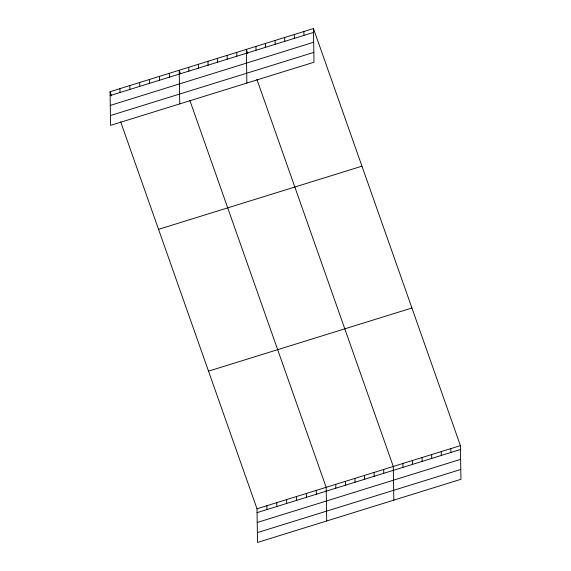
<?xml version="1.0" encoding="UTF-8"?>
<svg xmlns="http://www.w3.org/2000/svg" width="571" height="571" viewBox="0 0 571 571"><rect width="100%" height="100%" fill="white"/><g stroke="black" fill="none" stroke-linecap="round" stroke-linejoin="round"><path stroke-width="0.86" d="M313.465 28.55L313.993 62.218L110.581 125.37L110.053 91.703L313.465 28.55L460.419 445.63L460.947 479.29L257.535 542.45L257.007 508.782L120.631 121.737M110.11 95.571L313.522 32.411M110.267 105.407L313.679 42.247M110.424 115.542L313.836 52.382M158.545 229.342L361.957 166.182M208.515 371.15L411.927 307.99M257.007 508.782L460.419 445.63M257.071 512.644L460.483 449.491M257.221 522.479L460.633 459.327M257.385 532.615L460.797 469.462M247.807 53.56L246.337 49.392L246.865 83.059M256.921 79.419L393.291 466.471L393.826 500.139M180.386 73.566L179.208 70.233L179.737 103.901M189.793 100.26L326.169 487.313L326.698 520.98M110.053 91.703L111.523 95.878M450.833 448.606L450.89 452.468M441.24 451.582L441.304 455.444M431.655 454.559L431.712 458.42M422.062 457.535L422.126 461.404M412.476 460.512L412.533 464.38M402.883 463.488L402.948 467.356M383.705 469.448L383.762 473.309M374.112 472.424L374.176 476.285M364.526 475.4L364.584 479.262M354.934 478.377L354.998 482.245M345.348 481.353L345.405 485.222M335.755 484.329L335.819 488.198M316.291 490.375L316.348 494.243M303.872 31.526L303.936 35.395M306.406 493.444L306.47 497.312M294.286 34.503L294.343 38.371M296.527 496.513L296.592 500.374M284.693 37.479L284.758 41.348M286.649 499.582L286.706 503.444M275.108 40.462L275.165 44.324M276.771 502.644L276.828 506.513M265.515 43.439L265.579 47.3M266.885 505.713L266.95 509.582M255.929 46.415L255.986 50.277M236.751 52.368L236.808 56.236M227.158 55.344L227.222 59.213M217.572 58.321L217.63 62.189M207.98 61.304L208.037 65.165M198.387 64.28L198.451 68.142M188.801 67.257L188.858 71.118M169.33 73.302L169.394 77.164M159.452 76.371L159.509 80.233M149.573 79.433L149.631 83.302M139.688 82.502L139.752 86.371M129.81 85.571L129.874 89.433M119.931 88.641L119.989 92.502"/></g></svg>
